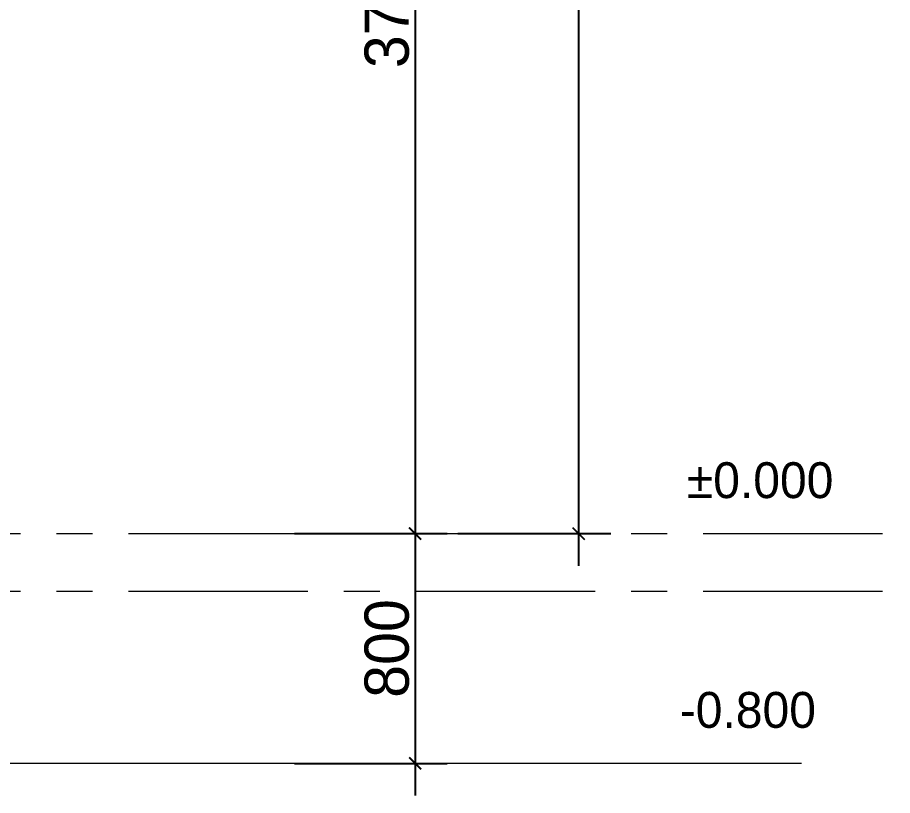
# Model space of a CAD drawing. Header units: millimetres. Extents: x 1832547 to 2001569, y -558009 to -417808.
# Drawn here: x 1989144 to 1992189, y -528256 to -525546 of the extents above; entities that cross this region are included whole.
import ezdxf

# ---------------------------------------------------------------- set-up
doc = ezdxf.new("R2010")
doc.units = ezdxf.units.MM
doc.header["$MEASUREMENT"] = 0
doc.linetypes.add('CENTER', pattern=[2, 1.25, -0.25, 0.25, -0.25])
doc.layers.get('0').update_dxf_attribs({"linetype": 'CONTINUOUS'})
doc.layers.get('DEFPOINTS').update_dxf_attribs({"linetype": 'CONTINUOUS'})
for name, color, linetype, lineweight in [('AUDIT_I_120404221301-0', 7, 'CONTINUOUS', 15), ('CA.manh 08', 8, 'CONTINUOUS', 9), ('CA.thay 145', 145, 'CONTINUOUS', 18), ('CA.tim 67', 67, 'CENTER', 9)]:
    doc.layers.add(name, color=color, linetype=linetype, lineweight=lineweight)
doc.styles.get("Standard").update_dxf_attribs({"font": 'roman.shx'})
doc.dimstyles.new('CA 70', dxfattribs={"dimscale": 0.7, "dimtxt": 220, "dimasz": 60, "dimexe": 160, "dimexo": 0, "dimgap": 30, "dimtad": 1, "dimdec": 0, "dimrnd": 5, "dimzin": 0, "dimdsep": 46, "dimtxsty": 'Standard', "dimblk": 'ARCHTICK', "dimcen": 0.09, "dimdle": 160, "dimclrd": 256, "dimclre": 256, "dimclrt": 255, "dimadec": 0, "dimazin": 0, "dimtfac": 1, "dimtdec": 0, "dimtix": 1, "dimtmove": 2, "dimatfit": 3, "dimldrblk": 'DOT', "dimfxl": 600, "dimfxlon": 1, "dimtolj": 1, "dimtzin": 0, "dimarcsym": 0})

# ---------------------------------------------------------------- blocks, each defined once
blk = doc.blocks.new('_ArchTick')
at = {"color": 1, "linetype": 'ByBlock', "const_width": 0.150000081}
blk.add_lwpolyline([(-0.5000002699998733, -0.5000002699998733), (0.5000002699998733, 0.5000002699998733)], dxfattribs=at)
blk = doc.blocks.new('*D228')
at = {"layer": 'CA.manh 08', "lineweight": -2, "transparency": 16777216}
for p, q in [((1990527.589800925, -523531.5885076093), (1990527.589800925, -527455.5885076093)), ((1990107.589800925, -523643.5885076093), (1990639.589800925, -523643.5885076093)), ((1990107.589800925, -527343.5885076093), (1990639.589800925, -527343.5885076093))]:
    blk.add_line(p, q, dxfattribs=at)
at = {"layer": 'DEFPOINTS', "color": 0, "transparency": 16777216}
for p in [(1989198.811098515, -523643.5885076093), (1989198.811098515, -527343.5885076093), (1990527.589800925, -527343.5885076093)]:
    blk.add_point(p, dxfattribs=at)
at = {"layer": 'CA.manh 08', "lineweight": -2, "transparency": 16777216, "xscale": 42, "yscale": 42, "zscale": 42}
for p, rotation in [((1990527.589800925, -523643.5885076093), 90), ((1990527.589800925, -527343.5885076093), 270)]:
    blk.add_blockref('_ArchTick', p, dxfattribs=dict(at, rotation=rotation))
at = {"layer": 'CA.manh 08', "color": 255, "transparency": 16777216, "insert": (1990429.589800924, -525493.5885076098), "char_height": 154, "attachment_point": 5, "rotation": 90}
blk.add_mtext('\\A1;3700', dxfattribs=at)
blk = doc.blocks.new('_DOT')
at = {"color": 1, "linetype": 'ByBlock'}
blk.add_line((-0.5, 0), (-1, 0), dxfattribs=at)
at = {"color": 1, "linetype": 'ByBlock', "const_width": 0.5}
blk.add_lwpolyline([(-0.25, 0, 1), (0.25, 0, 1)], format="xyb", close=True, dxfattribs=at)
blk = doc.blocks.new('*D229')
at = {"layer": 'CA.manh 08', "lineweight": -2, "transparency": 16777216}
for p, q in [((1990527.589800924, -527231.5885076093), (1990527.589800924, -528255.5885076093)), ((1990107.589800924, -527343.5885076093), (1990639.589800924, -527343.5885076093)), ((1990107.589800924, -528143.5885076093), (1990639.589800924, -528143.5885076093))]:
    blk.add_line(p, q, dxfattribs=at)
at = {"layer": 'DEFPOINTS', "color": 0, "transparency": 16777216}
for p in [(1989198.811098515, -527343.5885076093), (1989198.811098515, -528143.5885076093), (1990527.589800924, -528143.5885076093)]:
    blk.add_point(p, dxfattribs=at)
at = {"layer": 'CA.manh 08', "lineweight": -2, "transparency": 16777216, "xscale": 42, "yscale": 42, "zscale": 42}
for p, rotation in [((1990527.589800924, -527343.5885076093), 90), ((1990527.589800924, -528143.5885076093), 270)]:
    blk.add_blockref('_ArchTick', p, dxfattribs=dict(at, rotation=rotation))
at = {"layer": 'CA.manh 08', "color": 255, "transparency": 16777216, "insert": (1990429.589800923, -527743.5885076098), "char_height": 154, "attachment_point": 5, "rotation": 90}
blk.add_mtext('\\A1;800', dxfattribs=at)
blk = doc.blocks.new('*D230')
at = {"layer": 'CA.manh 08', "lineweight": -2, "transparency": 16777216}
for p, q in [((1991096.736656459, -517281.5885076093), (1991096.736656459, -527455.5885076093)), ((1990676.736656459, -517393.5885076093), (1991208.736656459, -517393.5885076093)), ((1990676.736656459, -527343.5885076093), (1991208.736656459, -527343.5885076093))]:
    blk.add_line(p, q, dxfattribs=at)
at = {"layer": 'DEFPOINTS', "color": 0, "transparency": 16777216}
for p in [(1989198.811098515, -517393.5885076093), (1989198.811098515, -527343.5885076093), (1991096.736656459, -527343.5885076093)]:
    blk.add_point(p, dxfattribs=at)
at = {"layer": 'CA.manh 08', "lineweight": -2, "transparency": 16777216, "xscale": 42, "yscale": 42, "zscale": 42}
for p, rotation in [((1991096.736656459, -517393.5885076093), 90), ((1991096.736656459, -527343.5885076093), 270)]:
    blk.add_blockref('_ArchTick', p, dxfattribs=dict(at, rotation=rotation))
at = {"layer": 'CA.manh 08', "color": 255, "transparency": 16777216, "insert": (1990998.736656459, -522368.5885076098), "char_height": 154, "attachment_point": 5, "rotation": 90}
blk.add_mtext('\\A1;9950', dxfattribs=at)

msp = doc.modelspace()

# ---------------------------------------------------------------- linework, layer by layer
at = {"layer": 'CA.thay 145'}
msp.add_lwpolyline([(1991872.796478492, -528143.5885076093), (1983421.687885279, -528143.588507609)], dxfattribs=at)
at = {"layer": 'CA.tim 67', "ltscale": 500}
for points in [[(1968529.633784067, -527343.5885076091), (1994035.602786121, -527343.5885076091)], [(1968529.633784067, -527543.5885076091), (1994035.602786121, -527543.5885076091)]]:
    msp.add_lwpolyline(points, dxfattribs=at)

# ---------------------------------------------------------------- texts
at = {"layer": 'AUDIT_I_120404221301-0', "lineweight": 100, "char_height": 125, "width": 569.6874999999999, "attachment_point": 1}
for s, insert in [('%%P0.000', (1991473.310704048, -527095.00471314)), ('-0.800', (1991448.585673269, -527895.00471314))]:
    msp.add_mtext(s, dxfattribs=dict(at, insert=insert))

# ---------------------------------------------------------------- dimensions: what is measured, and where the dimension line sits
at = {"layer": 'CA.manh 08'}
for base, p1, p2, picture, middle in [((1991096.736656459, -527343.5885076093), (1989198.811098514, -517393.5885076091), (1989198.811098514, -527343.5885076091), '*D230', (1990998.736656459, -522368.5885076098)), ((1990527.589800925, -527343.5885076093), (1989198.811098514, -523643.5885076091), (1989198.811098514, -527343.5885076091), '*D228', (1990429.589800924, -525493.5885076098)), ((1990527.589800924, -528143.5885076093), (1989198.811098514, -527343.5885076091), (1989198.811098514, -528143.5885076091), '*D229', (1990429.589800923, -527743.5885076098))]:
    dim = msp.add_linear_dim(base=base, p1=p1, p2=p2, angle=90, dimstyle='CA 70', dxfattribs=at)
    dim.commit()
    dim.dimension.update_dxf_attribs({"geometry": picture, "text_midpoint": middle})

doc.saveas('drawing.dxf')
